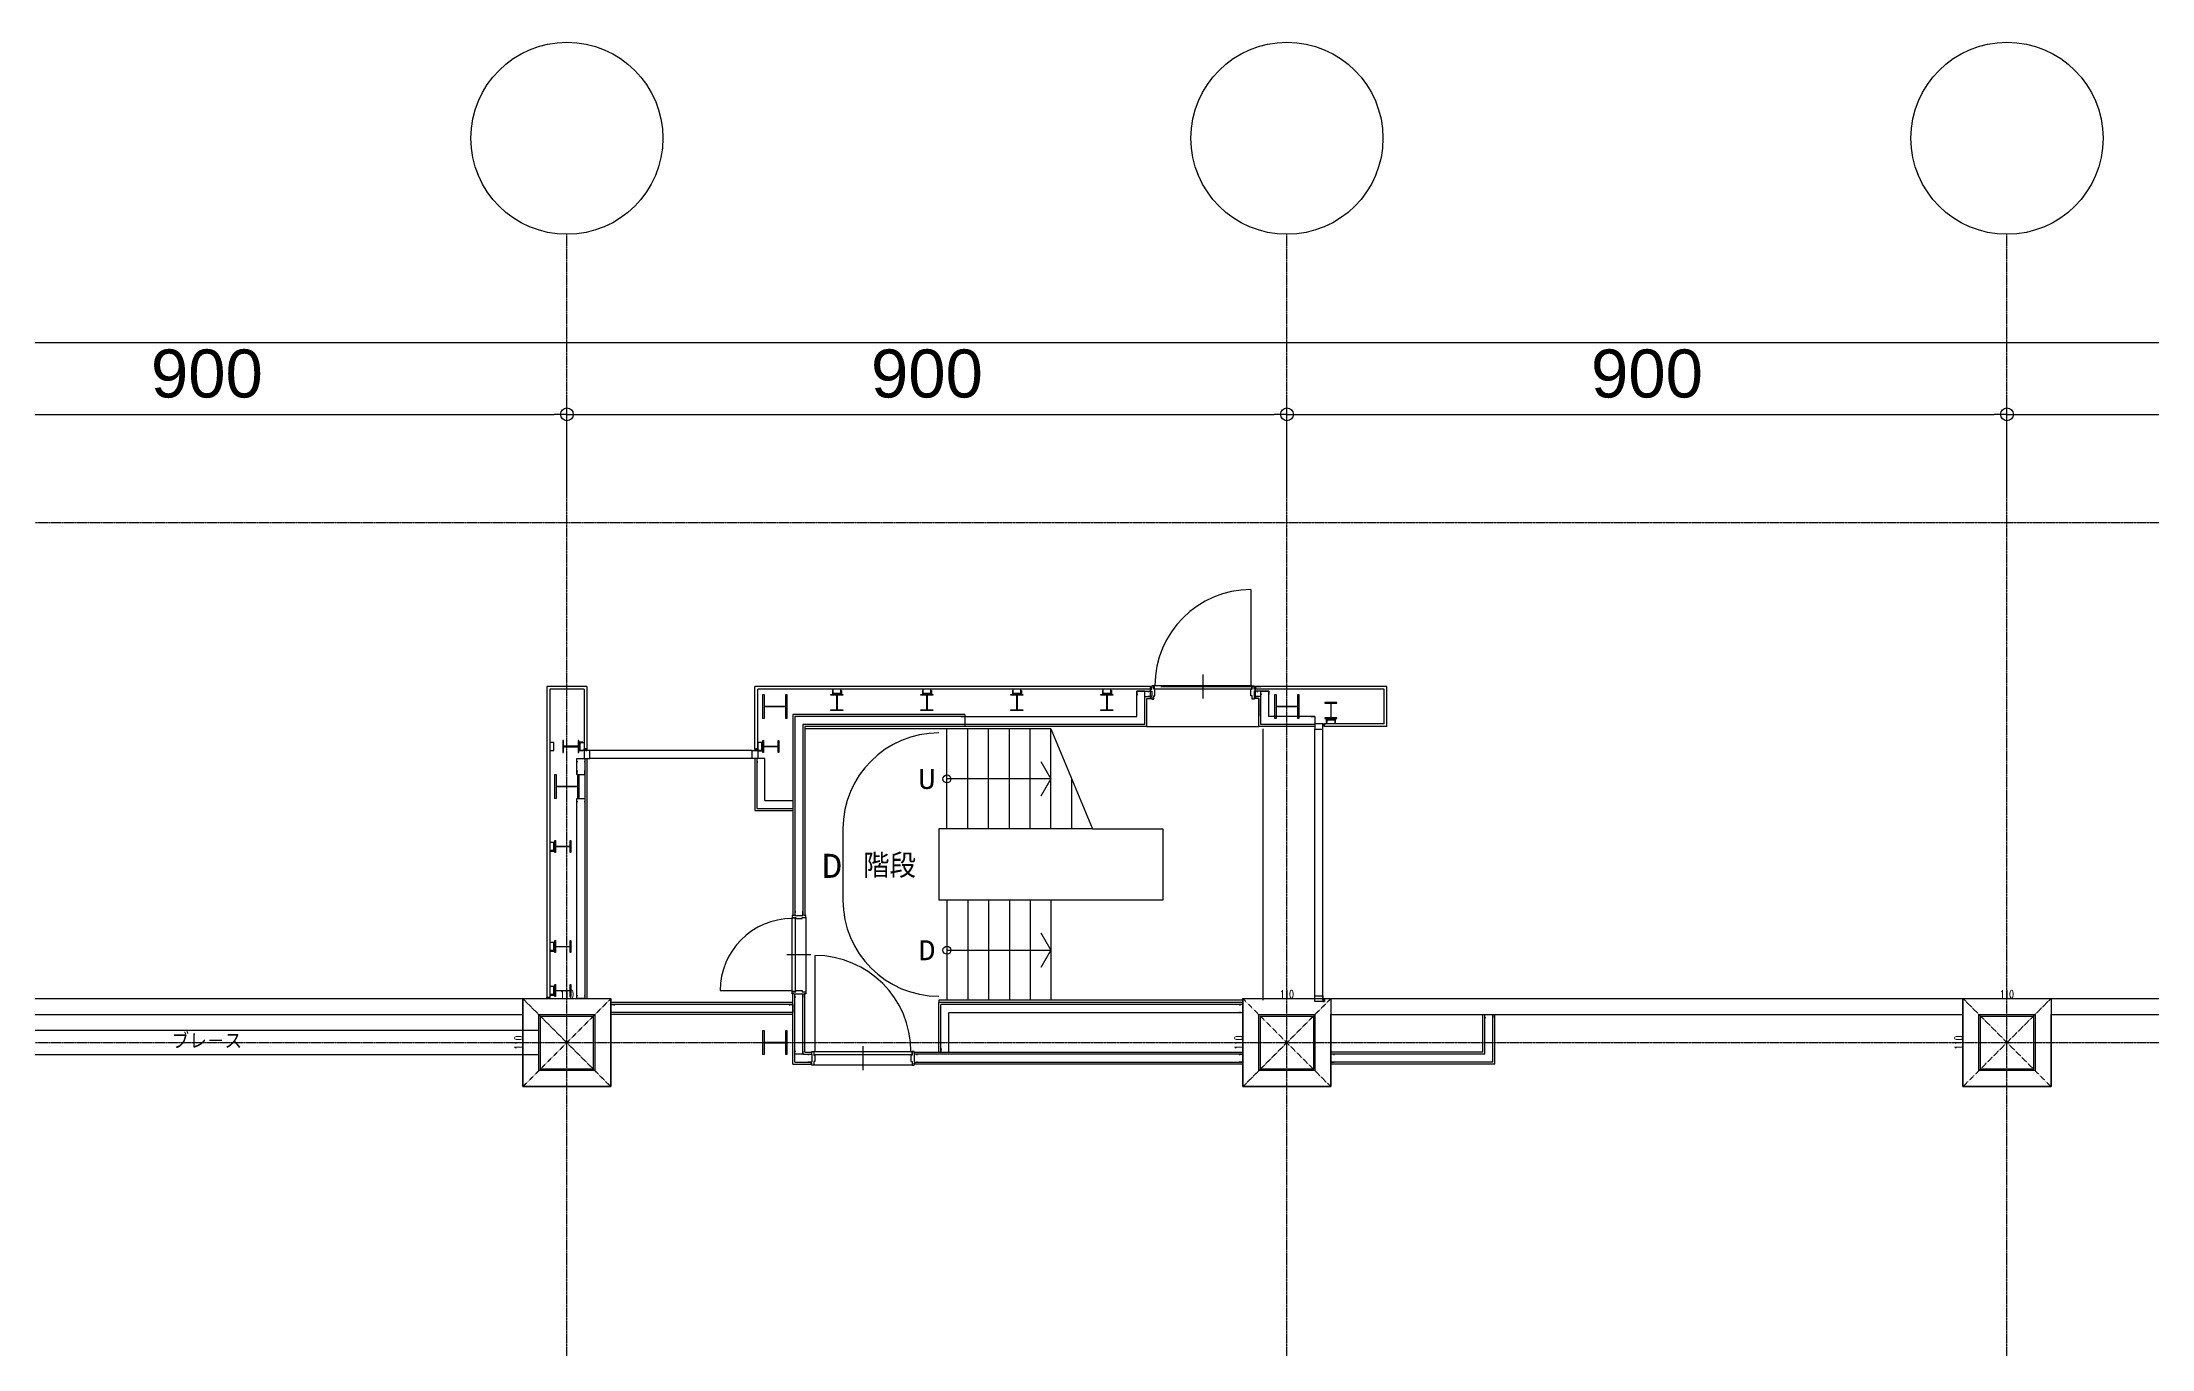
# Model space of a CAD drawing. Header units: millimetres. Extents: x -21841 to 195597, y -1659 to 112111.
# Drawn here: x 18304 to 20941, y 18367 to 20000 of the extents above; entities that cross this region are included whole.
import ezdxf
from ezdxf.enums import TextEntityAlignment as Align

# ---------------------------------------------------------------- set-up
doc = ezdxf.new("R2010")
doc.units = ezdxf.units.MM
doc.linetypes.add('X-N-FAB-L10$0$COL-CEN-LIN', pattern=[3.25, 2.5, -0.25, 0.25, -0.25])
doc.linetypes.add('X-N-FAB-L10$0$HIDDEN', pattern=[0.375, 0.25, -0.125])
for name, color, linetype in [('0-FMCS', 6, 'Continuous'), ('0-XREF', 7, 'Continuous'), ('X-N-FAB-L10$0$0-MC', 8, 'Continuous'), ('X-N-FAB-L10$0$0-NC', 8, 'Continuous'), ('X-N-FAB-L10$0$0-ND', 8, 'Continuous'), ('X-N-FAB-L10$0$08', 8, 'Continuous'), ('X-N-FAB-L10$0$CCL', 8, 'X-N-FAB-L10$0$COL-CEN-LIN'), ('X-N-FAB-L10$0$COL', 8, 'Continuous'), ('X-N-FAB-L10$0$COL-S', 8, 'Continuous'), ('X-N-FAB-L10$0$DIM', 8, 'Continuous')]:
    doc.layers.add(name, color=color, linetype=linetype)
doc.styles.add('X-N-FAB-L10$0$ATS', font='monotxt.shx', dxfattribs={"bigfont": 'BIGFONT.shx'})
doc.styles.add('X-N-FAB-L10$0$CHINA', font='simplex.shx', dxfattribs={"width": 0.75, "bigfont": 'chineset.shx'})
doc.styles.add('X-N-FAB-L10$0$COL-NUM', font='romanc')
doc.styles.add('X-N-FAB-L10$0$DIM', font='simplex.shx', dxfattribs={"width": 0.67, "bigfont": 'chineset.shx'})
doc.styles.add('X-N-FAB-L10$0$DimStyUse', font='romans.shx', dxfattribs={"width": 0.7})
doc.styles.add('X-N-FAB-L10$0$Gen-Text', font='arial.ttf', dxfattribs={"height": 2.5})
doc.dimstyles.new('X-N-FAB-L10$0$cirl', dxfattribs={"dimtxt": 200, "dimasz": 50, "dimexe": 50, "dimexo": 0, "dimgap": 20, "dimtad": 1, "dimdsep": 46, "dimtxsty": 'X-N-FAB-L10$0$DimStyUse', "dimblk": 'X-N-FAB-L10$0$_Origin', "dimcen": 10, "dimdle": 50, "dimclrt": 2, "dimazin": 0, "dimtfac": 1, "dimtix": 1, "dimtmove": 2, "dimatfit": 3, "dimfxl": 10, "dimtolj": 1, "dimarcsym": 0})
doc.dimstyles.new('X-N-FAB-L10$0$JJP_005_defpoint', dxfattribs={"dimtxt": 20, "dimasz": 0.5, "dimexe": 0.5, "dimexo": 0.5, "dimgap": 0.5, "dimtad": 1, "dimdsep": 46, "dimtxsty": 'X-N-FAB-L10$0$DIM', "dimblk": 'X-N-FAB-L10$0$_None', "dimcen": 10, "dimclrd": 256, "dimclre": 256, "dimclrt": 256, "dimadec": 0, "dimazin": 0, "dimtfac": 1, "dimtix": 1, "dimtmove": 2, "dimatfit": 3, "dimldrblk": 'X-N-FAB-L10$0$_None', "dimfxl": 0.5, "dimtolj": 1, "dimtzin": 0, "dimarcsym": 0})

# ---------------------------------------------------------------- blocks, each defined once
blk = doc.blocks.new('X-N-FAB-L10$0$_Origin')
at = {"color": 0, "linetype": 'ByBlock', "lineweight": -2}
blk.add_line((0, 0), (-1, 0), dxfattribs=at)
blk.add_circle((0, 0), 0.5, dxfattribs=at)
blk = doc.blocks.new('*D738')
at = {"layer": 'DEFPOINTS', "color": 0, "transparency": 16777216}
for p in [(27010, 19625), (60, 19535), (27010, 19535)]:
    blk.add_point(p, dxfattribs=at)
at = {"layer": 'X-N-FAB-L10$0$DIM', "color": 0, "lineweight": -2, "transparency": 16777216}
for p, q in [((60, 19535), (60, 19645)), ((27010, 19535), (27010, 19645)), ((76, 19625), (26994, 19625))]:
    blk.add_line(p, q, dxfattribs=at)
at = {"layer": 'X-N-FAB-L10$0$DIM', "color": 0, "lineweight": -2, "transparency": 16777216, "xscale": 16, "yscale": 16, "zscale": 16, "rotation": 180}
blk.add_blockref('X-N-FAB-L10$0$_Origin', (60, 19625), dxfattribs=at)
at = {"layer": 'X-N-FAB-L10$0$DIM', "color": 0, "lineweight": -2, "transparency": 16777216, "xscale": 16, "yscale": 16, "zscale": 16}
blk.add_blockref('X-N-FAB-L10$0$_Origin', (27010, 19625), dxfattribs=at)
at = {"layer": 'X-N-FAB-L10$0$DIM', "color": 2, "transparency": 16777216, "insert": (13535, 19675.6), "char_height": 2.5, "attachment_point": 5, "style": 'X-N-FAB-L10$0$Gen-Text'}
blk.add_mtext('\\A1;{\\H24x;26950}', dxfattribs=at)
blk = doc.blocks.new('*D1173')
at = {"layer": 'DEFPOINTS', "lineweight": -2, "transparency": 16777216}
blk.add_line((18905, 18805), (19015, 18805), dxfattribs=at)
at = {"layer": 'DEFPOINTS', "color": 0, "transparency": 16777216}
for p in [(18905, 18805), (19015, 18805), (19015, 18805)]:
    blk.add_point(p, dxfattribs=at)
at = {"layer": 'DEFPOINTS', "transparency": 16777216, "insert": (18960, 18810.5), "char_height": 10, "attachment_point": 5, "style": 'X-N-FAB-L10$0$DIM'}
blk.add_mtext('\\A1;110', dxfattribs=at)
blk = doc.blocks.new('X-N-FAB-L10$0$_None')
blk = doc.blocks.new('*D1174')
at = {"layer": 'DEFPOINTS', "lineweight": -2, "transparency": 16777216}
blk.add_line((18905, 18805), (18905, 18695), dxfattribs=at)
at = {"layer": 'DEFPOINTS', "color": 0, "transparency": 16777216}
for p in [(18905, 18805), (18905, 18695), (18905, 18695)]:
    blk.add_point(p, dxfattribs=at)
at = {"layer": 'DEFPOINTS', "transparency": 16777216, "insert": (18899.5, 18750), "char_height": 10, "attachment_point": 5, "rotation": 90, "style": 'X-N-FAB-L10$0$DIM'}
blk.add_mtext('\\A1;110', dxfattribs=at)
blk = doc.blocks.new('*D1175')
at = {"layer": 'DEFPOINTS', "lineweight": -2, "transparency": 16777216}
blk.add_line((19805, 18805), (19915, 18805), dxfattribs=at)
at = {"layer": 'DEFPOINTS', "color": 0, "transparency": 16777216}
for p in [(19805, 18805), (19915, 18805), (19915, 18805)]:
    blk.add_point(p, dxfattribs=at)
at = {"layer": 'DEFPOINTS', "transparency": 16777216, "insert": (19860, 18810.5), "char_height": 10, "attachment_point": 5, "style": 'X-N-FAB-L10$0$DIM'}
blk.add_mtext('\\A1;110', dxfattribs=at)
blk = doc.blocks.new('*D1176')
at = {"layer": 'DEFPOINTS', "lineweight": -2, "transparency": 16777216}
blk.add_line((19805, 18805), (19805, 18695), dxfattribs=at)
at = {"layer": 'DEFPOINTS', "color": 0, "transparency": 16777216}
for p in [(19805, 18805), (19805, 18695), (19805, 18695)]:
    blk.add_point(p, dxfattribs=at)
at = {"layer": 'DEFPOINTS', "transparency": 16777216, "insert": (19799.5, 18750), "char_height": 10, "attachment_point": 5, "rotation": 90, "style": 'X-N-FAB-L10$0$DIM'}
blk.add_mtext('\\A1;110', dxfattribs=at)
blk = doc.blocks.new('*D1177')
at = {"layer": 'DEFPOINTS', "lineweight": -2, "transparency": 16777216}
blk.add_line((20705, 18805), (20815, 18805), dxfattribs=at)
at = {"layer": 'DEFPOINTS', "color": 0, "transparency": 16777216}
for p in [(20705, 18805), (20815, 18805), (20815, 18805)]:
    blk.add_point(p, dxfattribs=at)
at = {"layer": 'DEFPOINTS', "transparency": 16777216, "insert": (20760, 18810.5), "char_height": 10, "attachment_point": 5, "style": 'X-N-FAB-L10$0$DIM'}
blk.add_mtext('\\A1;110', dxfattribs=at)
blk = doc.blocks.new('*D1178')
at = {"layer": 'DEFPOINTS', "lineweight": -2, "transparency": 16777216}
blk.add_line((20705, 18805), (20705, 18695), dxfattribs=at)
at = {"layer": 'DEFPOINTS', "color": 0, "transparency": 16777216}
for p in [(20705, 18805), (20705, 18695), (20705, 18695)]:
    blk.add_point(p, dxfattribs=at)
at = {"layer": 'DEFPOINTS', "transparency": 16777216, "insert": (20699.5, 18750), "char_height": 10, "attachment_point": 5, "rotation": 90, "style": 'X-N-FAB-L10$0$DIM'}
blk.add_mtext('\\A1;110', dxfattribs=at)
blk = doc.blocks.new('X-N-FAB-L10')
at = {"layer": 'DEFPOINTS', "color": 8, "linetype": 'X-N-FAB-L10$0$HIDDEN', "ltscale": 0.1}
for p, q in [((19015, 18805), (18905, 18695)), ((18905, 18805), (19015, 18695)), ((19015, 18805), (18905, 18695)), ((18905, 18805), (19015, 18695)), ((19915, 18805), (19805, 18695)), ((19805, 18805), (19915, 18695)), ((19915, 18805), (19805, 18695)), ((19805, 18805), (19915, 18695)), ((20815, 18805), (20705, 18695)), ((20705, 18805), (20815, 18695)), ((20815, 18805), (20705, 18695)), ((20705, 18805), (20815, 18695))]:
    blk.add_line(p, q, dxfattribs=at)
at = {"layer": 'DEFPOINTS', "color": 8}
for p, q in [((18905, 18805), (19015, 18805)), ((18905, 18805), (18905, 18695)), ((19805, 18805), (19915, 18805)), ((19805, 18805), (19805, 18695)), ((20705, 18805), (20815, 18805)), ((20705, 18805), (20705, 18695))]:
    blk.add_line(p, q, dxfattribs=at)
at = {"layer": 'X-N-FAB-L10$0$0-MC', "color": 8}
for centre in [(18960, 19880), (19860, 19880), (20760, 19880)]:
    blk.add_circle(centre, 120, dxfattribs=at)
at = {"layer": 'X-N-FAB-L10$0$08', "color": 8}
for p, q in [((19815, 19316), (19815, 19196)), ((19755, 19210), (19755, 19180)), ((18935, 19195), (18935, 18805)), ((18985, 19195), (18935, 19195)), ((18938.5, 19191.5), (18938.5, 18805)), ((18981.5, 19191.5), (18938.5, 19191.5)), ((18981.5, 19191.5), (18981.5, 19117)), ((18985, 19195), (18985, 19117)), ((19689.5, 19195), (19195, 19195)), ((19195, 19117), (19195, 19195)), ((19689.5, 19191.5), (19198.5, 19191.5)), ((19198.5, 19117), (19198.5, 19191.5)), ((19205, 19155), (19205, 19185)), ((19205, 19185), (19206.5, 19185)), ((19206.5, 19185), (19206.5, 19170.5)), ((19206.5, 19170.5), (19233.5, 19170.5)), ((19233.5, 19170.5), (19233.5, 19185)), ((19233.5, 19185), (19235, 19185)), ((19235, 19185), (19235, 19155)), ((19290, 19185), (19305, 19185)), ((19290, 19184.1), (19290, 19185)), ((19297.2, 19184.1), (19290, 19184.1)), ((19291.9, 19190), (19291.9, 19185)), ((19292.5, 19190), (19291.9, 19190)), ((19291.9, 19185), (19296.9, 19185)), ((19302.5, 19191.5), (19292.5, 19191.5)), ((19292.5, 19191.5), (19292.5, 19186.5)), ((19292.5, 19185.6), (19292.5, 19190)), ((19292.5, 19186.5), (19302.5, 19186.5)), ((19296.9, 19185.6), (19292.5, 19185.6)), ((19296.9, 19185), (19296.9, 19185.6)), ((19297.2, 19165.9), (19297.2, 19184.1)), ((19305, 19184.1), (19297.8, 19184.1)), ((19297.8, 19184.1), (19297.8, 19165.9)), ((19298.1, 19185), (19298.1, 19185.6)), ((19298.1, 19185.6), (19302.5, 19185.6)), ((19303.1, 19185), (19298.1, 19185)), ((19302.5, 19186.5), (19302.5, 19191.5)), ((19302.5, 19185.6), (19302.5, 19190)), ((19302.5, 19190), (19303.1, 19190)), ((19303.1, 19190), (19303.1, 19185)), ((19305, 19185), (19305, 19184.1)), ((19402.5, 19185), (19417.5, 19185)), ((19402.5, 19184.1), (19402.5, 19185)), ((19409.7, 19184.1), (19402.5, 19184.1)), ((19404.4, 19190), (19404.4, 19185)), ((19405, 19190), (19404.4, 19190)), ((19404.4, 19185), (19409.4, 19185)), ((19415, 19191.5), (19405, 19191.5)), ((19405, 19191.5), (19405, 19186.5)), ((19405, 19185.6), (19405, 19190)), ((19405, 19186.5), (19415, 19186.5)), ((19409.4, 19185.6), (19405, 19185.6)), ((19409.4, 19185), (19409.4, 19185.6)), ((19409.7, 19165.9), (19409.7, 19184.1)), ((19417.5, 19184.1), (19410.3, 19184.1)), ((19410.3, 19184.1), (19410.3, 19165.9)), ((19410.6, 19185), (19410.6, 19185.6)), ((19410.6, 19185.6), (19415, 19185.6)), ((19415.6, 19185), (19410.6, 19185)), ((19415, 19186.5), (19415, 19191.5)), ((19415, 19185.6), (19415, 19190)), ((19415, 19190), (19415.6, 19190)), ((19415.6, 19190), (19415.6, 19185)), ((19417.5, 19185), (19417.5, 19184.1)), ((19515, 19185), (19530, 19185)), ((19515, 19184.1), (19515, 19185)), ((19522.2, 19184.1), (19515, 19184.1)), ((19516.9, 19190), (19516.9, 19185)), ((19517.5, 19190), (19516.9, 19190)), ((19516.9, 19185), (19521.9, 19185)), ((19527.5, 19191.5), (19517.5, 19191.5)), ((19517.5, 19191.5), (19517.5, 19186.5)), ((19517.5, 19185.6), (19517.5, 19190)), ((19517.5, 19186.5), (19527.5, 19186.5)), ((19521.9, 19185.6), (19517.5, 19185.6)), ((19521.9, 19185), (19521.9, 19185.6)), ((19522.2, 19165.9), (19522.2, 19184.1)), ((19530, 19184.1), (19522.8, 19184.1)), ((19522.8, 19184.1), (19522.8, 19165.9)), ((19523.1, 19185), (19523.1, 19185.6)), ((19523.1, 19185.6), (19527.5, 19185.6)), ((19528.1, 19185), (19523.1, 19185)), ((19527.5, 19186.5), (19527.5, 19191.5)), ((19527.5, 19185.6), (19527.5, 19190)), ((19527.5, 19190), (19528.1, 19190)), ((19528.1, 19190), (19528.1, 19185)), ((19530, 19185), (19530, 19184.1)), ((19627.5, 19185), (19642.5, 19185)), ((19627.5, 19184.1), (19627.5, 19185)), ((19634.7, 19184.1), (19627.5, 19184.1)), ((19629.4, 19190), (19629.4, 19185)), ((19630, 19190), (19629.4, 19190)), ((19629.4, 19185), (19634.4, 19185)), ((19640, 19191.5), (19630, 19191.5)), ((19630, 19191.5), (19630, 19186.5)), ((19630, 19185.6), (19630, 19190)), ((19630, 19186.5), (19640, 19186.5)), ((19634.4, 19185.6), (19630, 19185.6)), ((19634.4, 19185), (19634.4, 19185.6)), ((19634.7, 19165.9), (19634.7, 19184.1)), ((19642.5, 19184.1), (19635.3, 19184.1)), ((19635.3, 19184.1), (19635.3, 19165.9)), ((19635.6, 19185), (19635.6, 19185.6)), ((19635.6, 19185.6), (19640, 19185.6)), ((19640.6, 19185), (19635.6, 19185)), ((19640, 19186.5), (19640, 19191.5)), ((19640, 19185.6), (19640, 19190)), ((19640, 19190), (19640.6, 19190)), ((19640.6, 19190), (19640.6, 19185)), ((19642.5, 19185), (19642.5, 19184.1)), ((19672.5, 19189), (19691, 19189)), ((19672.5, 19157.5), (19672.5, 19189)), ((19682.5, 19189), (19672.5, 19189)), ((19672.5, 19189), (19672.5, 19185)), ((19672.5, 19185), (19673.5, 19185)), ((19681.5, 19185), (19682.5, 19185)), ((19682.5, 19147.5), (19682.5, 19189)), ((19682.5, 19185), (19682.5, 19189)), ((19682.5, 19182.5), (19691, 19182.5)), ((19685, 19180), (19691, 19180)), ((19685, 19180), (19689.5, 19180)), ((19685, 19145), (19685, 19180)), ((19687, 19188), (19687, 19189)), ((19687, 19189), (19691, 19189)), ((19687, 19182.5), (19687, 19183.5)), ((19691, 19182.5), (19687, 19182.5)), ((19689.5, 19195), (19689.5, 19191.5)), ((19689.5, 19180), (19689.5, 19195)), ((19689.5, 19193.5), (19689.5, 19195)), ((19691, 19193.5), (19689.5, 19193.5)), ((19691, 19193.5), (19689.5, 19191.5)), ((19691, 19193.5), (19689.5, 19193.5)), ((19689.5, 19193.5), (19689.5, 19191.5)), ((19689.5, 19191.5), (19691, 19191.5)), ((19693.5, 19196), (19691, 19196)), ((19691, 19196), (19691, 19193.5)), ((19691, 19195), (19691, 19193.5)), ((19691, 19191.5), (19691, 19193.5)), ((19691, 19189), (19691, 19182.5)), ((19691, 19181.5), (19691, 19179)), ((19691, 19179), (19693.5, 19179)), ((19693.5, 19191.5), (19693.5, 19196)), ((19695, 19191.5), (19693.5, 19191.5)), ((19693.5, 19179), (19693.5, 19183.5)), ((19693.5, 19183.5), (19695, 19183.5)), ((19816, 19196), (19694, 19196)), ((19694, 19196), (19694, 19192)), ((19694, 19192), (19816, 19192)), ((19695, 19183.5), (19695, 19191.5)), ((19702.5, 19195), (19827.5, 19195)), ((19815, 19183.5), (19815, 19191.5)), ((19815, 19191.5), (19816.5, 19191.5)), ((19816.5, 19183.5), (19815, 19183.5)), ((19816, 19192), (19816, 19196)), ((19816.5, 19191.5), (19816.5, 19196)), ((19816.5, 19196), (19819, 19196)), ((19816.5, 19179), (19816.5, 19183.5)), ((19819, 19179), (19816.5, 19179)), ((19819, 19196), (19819, 19193.5)), ((19819, 19195), (19819, 19193.5)), ((19819, 19193.5), (19820.5, 19191.5)), ((19819, 19191.5), (19819, 19193.5)), ((19819, 19193.5), (19820.5, 19193.5)), ((19819, 19193.5), (19820.5, 19193.5)), ((19820.5, 19191.5), (19819, 19191.5)), ((19837.5, 19189), (19819, 19189)), ((19823, 19189), (19819, 19189)), ((19819, 19189), (19819, 19182.5)), ((19827.5, 19182.5), (19819, 19182.5)), ((19819, 19182.5), (19823, 19182.5)), ((19819, 19181.5), (19819, 19179)), ((19825, 19180), (19819, 19180)), ((19985, 19195), (19820.5, 19195)), ((19820.5, 19195), (19820.5, 19191.5)), ((19820.5, 19180), (19820.5, 19195)), ((19820.5, 19193.5), (19820.5, 19195)), ((19820.5, 19193.5), (19820.5, 19191.5)), ((19981.5, 19191.5), (19820.5, 19191.5)), ((19825, 19180), (19820.5, 19180)), ((19823, 19188), (19823, 19189)), ((19823, 19182.5), (19823, 19183.5)), ((19825, 19145), (19825, 19180)), ((19825, 19180), (19825, 19158)), ((19827.5, 19147.5), (19827.5, 19189)), ((19827.5, 19185), (19827.5, 19189)), ((19827.5, 19189), (19837.5, 19189)), ((19828.5, 19185), (19827.5, 19185)), ((19837.5, 19185), (19836.5, 19185)), ((19837.5, 19157.5), (19837.5, 19189)), ((19837.5, 19189), (19837.5, 19185)), ((19845, 19155), (19845, 19185)), ((19845, 19185), (19846.5, 19185)), ((19846.5, 19185), (19846.5, 19170.5)), ((19846.5, 19170.5), (19873.5, 19170.5)), ((19873.5, 19170.5), (19873.5, 19185)), ((19873.5, 19185), (19875, 19185)), ((19875, 19185), (19875, 19155)), ((19922.5, 19175), (19907.5, 19175)), ((19907.5, 19175), (19907.5, 19174.1)), ((19907.5, 19174.1), (19914.7, 19174.1)), ((19914.7, 19174.1), (19914.7, 19155.9)), ((19915.3, 19155.9), (19915.3, 19174.1)), ((19915.3, 19174.1), (19922.5, 19174.1)), ((19922.5, 19174.1), (19922.5, 19175)), ((19981.5, 19148.5), (19981.5, 19191.5)), ((19985, 19145), (19985, 19195)), ((19206.5, 19155), (19205, 19155)), ((19233.5, 19169.5), (19206.5, 19169.5)), ((19206.5, 19169.5), (19206.5, 19155)), ((19233.5, 19155), (19233.5, 19169.5)), ((19235, 19155), (19233.5, 19155)), ((19242.5, 19160), (19242.5, 18909)), ((19457.5, 19160), (19242.5, 19160)), ((19245, 19157.5), (19245, 18909)), ((19457.5, 19157.5), (19245, 19157.5)), ((19255, 19147.5), (19255, 18909)), ((19682.5, 19147.5), (19255, 19147.5)), ((19257.5, 19145), (19257.5, 18909)), ((19685, 19145), (19257.5, 19145)), ((19290, 19165), (19290, 19165.9)), ((19290, 19165.9), (19297.2, 19165.9)), ((19305, 19165), (19290, 19165)), ((19297.8, 19165.9), (19305, 19165.9)), ((19305, 19165.9), (19305, 19165)), ((19402.5, 19165), (19402.5, 19165.9)), ((19402.5, 19165.9), (19409.7, 19165.9)), ((19417.5, 19165), (19402.5, 19165)), ((19410.3, 19165.9), (19417.5, 19165.9)), ((19417.5, 19165.9), (19417.5, 19165)), ((19453.5, 19156.5), (19453.5, 19157.5)), ((19453.5, 19157.5), (19457.5, 19157.5)), ((19453.5, 19147.5), (19453.5, 19148.5)), ((19457.5, 19147.5), (19453.5, 19147.5)), ((19457.5, 19160), (19457.5, 19145)), ((19457.5, 19157.5), (19672.5, 19157.5)), ((19457.5, 19157.5), (19457.5, 19147.5)), ((19515, 19165), (19515, 19165.9)), ((19515, 19165.9), (19522.2, 19165.9)), ((19530, 19165), (19515, 19165)), ((19522.8, 19165.9), (19530, 19165.9)), ((19530, 19165.9), (19530, 19165)), ((19627.5, 19165), (19627.5, 19165.9)), ((19627.5, 19165.9), (19634.7, 19165.9)), ((19642.5, 19165), (19627.5, 19165)), ((19635.3, 19165.9), (19642.5, 19165.9)), ((19642.5, 19165.9), (19642.5, 19165)), ((19685, 19145), (19825, 19145)), ((19895, 19145), (19825, 19145)), ((19895, 19147.5), (19827.5, 19147.5)), ((19895, 19157.5), (19837.5, 19157.5)), ((19846.5, 19155), (19845, 19155)), ((19873.5, 19169.5), (19846.5, 19169.5)), ((19846.5, 19169.5), (19846.5, 19155)), ((19873.5, 19155), (19873.5, 19169.5)), ((19875, 19155), (19873.5, 19155)), ((19891, 19156.5), (19891, 19157.5)), ((19891, 19157.5), (19895, 19157.5)), ((19891, 19147.5), (19891, 19148.5)), ((19895, 19147.5), (19891, 19147.5)), ((19895, 19157.5), (19895, 19147.5)), ((19905, 19148.5), (19895, 19148.5)), ((19895, 19148.5), (19895, 19141.5)), ((19905, 19145), (19905, 19148.5)), ((19905, 19141.5), (19905, 19148.5)), ((19907, 19146.5), (19905, 19148.5)), ((19905, 19148.5), (19907, 19148.5)), ((19905, 19146.5), (19905, 19148.5)), ((19907, 19146.5), (19905, 19146.5)), ((19905, 19146.5), (19905, 19145)), ((19907, 19146.5), (19905, 19146.5)), ((19981.5, 19148.5), (19907, 19148.5)), ((19907, 19145), (19907, 19148.5)), ((19907, 19148.5), (19907, 19146.5)), ((19907, 19145), (19907, 19146.5)), ((19985, 19145), (19907, 19145)), ((19914.7, 19155.9), (19907.5, 19155.9)), ((19907.5, 19155.9), (19907.5, 19155)), ((19907.5, 19155), (19922.5, 19155)), ((19909.4, 19150), (19909.4, 19155)), ((19909.4, 19155), (19914.4, 19155)), ((19910, 19150), (19909.4, 19150)), ((19914.4, 19154.4), (19910, 19154.4)), ((19910, 19154.4), (19910, 19150)), ((19910, 19153.5), (19920, 19153.5)), ((19910, 19148.5), (19910, 19153.5)), ((19920, 19148.5), (19910, 19148.5)), ((19914.4, 19155), (19914.4, 19154.4)), ((19922.5, 19155.9), (19915.3, 19155.9)), ((19920.6, 19155), (19915.6, 19155)), ((19915.6, 19155), (19915.6, 19154.4)), ((19915.6, 19154.4), (19920, 19154.4)), ((19920, 19154.4), (19920, 19150)), ((19920, 19153.5), (19920, 19148.5)), ((19920, 19150), (19920.6, 19150)), ((19920.6, 19150), (19920.6, 19155)), ((19922.5, 19155), (19922.5, 19155.9)), ((18943.5, 19125), (18938.5, 19125)), ((18938.5, 19125), (18938.5, 19115)), ((18943.5, 19115), (18943.5, 19125)), ((18955.9, 19127.5), (18955, 19127.5)), ((18955, 19127.5), (18955, 19112.5)), ((18955.9, 19120.3), (18955.9, 19127.5)), ((18974.1, 19120.3), (18955.9, 19120.3)), ((18955.9, 19112.5), (18955.9, 19119.7)), ((18955.9, 19119.7), (18974.1, 19119.7)), ((18975, 19127.5), (18974.1, 19127.5)), ((18974.1, 19127.5), (18974.1, 19120.3)), ((18974.1, 19119.7), (18974.1, 19112.5)), ((18975, 19112.5), (18975, 19127.5)), ((18980, 19125.6), (18975, 19125.6)), ((18975, 19125.6), (18975, 19120.6)), ((18975, 19120.6), (18975.6, 19120.6)), ((18975, 19114.4), (18975, 19119.4)), ((18975, 19119.4), (18975.6, 19119.4)), ((18975.6, 19120.6), (18975.6, 19125)), ((18975.6, 19125), (18980, 19125)), ((18975.6, 19119.4), (18975.6, 19115)), ((18976.5, 19115), (18976.5, 19125)), ((18976.5, 19125), (18981.5, 19125)), ((18980, 19125), (18980, 19125.6)), ((18981.5, 19125), (18981.5, 19115)), ((19203.5, 19125), (19198.5, 19125)), ((19198.5, 19125), (19198.5, 19115)), ((19200, 19125.6), (19205, 19125.6)), ((19200, 19125), (19200, 19125.6)), ((19204.4, 19125), (19200, 19125)), ((19203.5, 19115), (19203.5, 19125)), ((19204.4, 19120.6), (19204.4, 19125)), ((19205, 19120.6), (19204.4, 19120.6)), ((19205, 19119.4), (19204.4, 19119.4)), ((19204.4, 19119.4), (19204.4, 19115)), ((19205, 19112.5), (19205, 19127.5)), ((19205, 19127.5), (19205.9, 19127.5)), ((19205, 19125.6), (19205, 19120.6)), ((19205, 19114.4), (19205, 19119.4)), ((19205.9, 19127.5), (19205.9, 19120.3)), ((19205.9, 19120.3), (19224.1, 19120.3)), ((19224.1, 19119.7), (19205.9, 19119.7)), ((19205.9, 19119.7), (19205.9, 19112.5)), ((19224.1, 19120.3), (19224.1, 19127.5)), ((19224.1, 19127.5), (19225, 19127.5)), ((19224.1, 19112.5), (19224.1, 19119.7)), ((19225, 19127.5), (19225, 19112.5)), ((19565, 19142), (19257.5, 19142)), ((19435, 19017), (19435, 19142)), ((19461, 19017), (19461, 19142)), ((19487, 19017), (19487, 19142)), ((19513, 19017), (19513, 19142)), ((19539, 19017), (19539, 19142)), ((19565, 19017), (19565, 19142)), ((19565, 19142), (19617, 19017)), ((19830, 19142), (19830, 18803)), ((19895, 18803.5), (19895, 19141.5)), ((19895, 19141.5), (19905, 19141.5)), ((19905, 18803.5), (19905, 19141.5)), ((18938.5, 19115), (18943.5, 19115)), ((18955, 19112.5), (18955.9, 19112.5)), ((18972.5, 19085), (18972.5, 19105)), ((18972.5, 19101), (18972.5, 19105)), ((18972.5, 19105), (18982.5, 19105)), ((18973.5, 19101), (18972.5, 19101)), ((18974.1, 19112.5), (18975, 19112.5)), ((18980, 19114.4), (18975, 19114.4)), ((18975.6, 19115), (18980, 19115)), ((18981.5, 19115), (18976.5, 19115)), ((18980, 19115), (18980, 19114.4)), ((18985, 19117), (18981.5, 19117)), ((18983.5, 19117), (18981.5, 19115)), ((18981.5, 19115), (18981.5, 19117)), ((18981.5, 19117), (18983.5, 19117)), ((18985, 19115), (18981.5, 19115)), ((18983.5, 19115), (18981.5, 19115)), ((18988.5, 19115), (18981.5, 19115)), ((18981.5, 19115), (18981.5, 19105)), ((18981.5, 19105), (18988.5, 19105)), ((18982.5, 19101), (18981.5, 19101)), ((18982.5, 19105), (18982.5, 18805)), ((18982.5, 19105), (18982.5, 19101)), ((18983.5, 19117), (18983.5, 19115)), ((18985, 19117), (18983.5, 19117)), ((18983.5, 19117), (18983.5, 19115)), ((18983.5, 19115), (18985, 19115)), ((18985, 19105), (18985, 18805)), ((19191.5, 19115), (18988.5, 19115)), ((18988.5, 19105), (18988.5, 19115)), ((19191.5, 19105), (18988.5, 19105)), ((19191.5, 19105), (19191.5, 19115)), ((19191.5, 19115), (19198.5, 19115)), ((19198.5, 19105), (19191.5, 19105)), ((19195, 19117), (19198.5, 19117)), ((19195, 19117), (19196.5, 19117)), ((19195, 19115), (19198.5, 19115)), ((19196.5, 19115), (19195, 19115)), ((19195, 19105), (19195, 19040)), ((19196.5, 19117), (19196.5, 19115)), ((19196.5, 19117), (19198.5, 19115)), ((19198.5, 19117), (19196.5, 19117)), ((19196.5, 19117), (19196.5, 19115)), ((19196.5, 19115), (19198.5, 19115)), ((19197.5, 19105), (19197.5, 19042.5)), ((19207.5, 19105), (19197.5, 19105)), ((19197.5, 19105), (19197.5, 19101)), ((19197.5, 19101), (19198.5, 19101)), ((19198.5, 19115), (19198.5, 19117)), ((19198.5, 19115), (19203.5, 19115)), ((19198.5, 19115), (19198.5, 19105)), ((19204.4, 19115), (19200, 19115)), ((19200, 19115), (19200, 19114.4)), ((19200, 19114.4), (19205, 19114.4)), ((19205.9, 19112.5), (19205, 19112.5)), ((19206.5, 19101), (19207.5, 19101)), ((19207.5, 19052.5), (19207.5, 19105)), ((19207.5, 19101), (19207.5, 19105)), ((19225, 19112.5), (19224.1, 19112.5)), ((19552.5, 19101.151), (19565, 19079.5)), ((18945, 19055), (18945, 19085)), ((18945, 19085), (18946.5, 19085)), ((18946.5, 19085), (18946.5, 19070.5)), ((18946.5, 19070.5), (18973.5, 19070.5)), ((18973.5, 19069.5), (18946.5, 19069.5)), ((18946.5, 19069.5), (18946.5, 19055)), ((18973.5, 19089), (18972.5, 19089)), ((18972.5, 19089), (18972.5, 19085)), ((18972.5, 19085), (18982.5, 19085)), ((18973.5, 19070.5), (18973.5, 19085)), ((18973.5, 19085), (18975, 19085)), ((18973.5, 19055), (18973.5, 19069.5)), ((18975, 19085), (18975, 19055)), ((18982.5, 19089), (18981.5, 19089)), ((18982.5, 19085), (18982.5, 19089)), ((19565, 19079.5), (19435, 19079.5)), ((19565, 19079.5), (19552.5, 19057.849)), ((19591, 19017), (19591, 19079.5)), ((18946.5, 19055), (18945, 19055)), ((18972.5, 18805), (18972.5, 19055)), ((18972.5, 19051), (18972.5, 19055)), ((18972.5, 19055), (18982.5, 19055)), ((18973.5, 19051), (18972.5, 19051)), ((18975, 19055), (18973.5, 19055)), ((18982.5, 19051), (18981.5, 19051)), ((18982.5, 19055), (18982.5, 19051)), ((19195, 19040), (19242.5, 19040)), ((19197.5, 19042.5), (19242.5, 19042.5)), ((19207.5, 19052.5), (19242.5, 19052.5)), ((19305, 19017), (19305, 18928)), ((19425, 19017), (19425, 18928)), ((19617, 19017), (19425, 19017)), ((19617, 19017), (19705, 19017)), ((19705, 19017), (19705, 18928)), ((18943.5, 19000), (18938.5, 19000)), ((18938.5, 19000), (18938.5, 18990)), ((18938.5, 18990), (18943.5, 18990)), ((18940, 19000.6), (18945, 19000.6)), ((18940, 19000), (18940, 19000.6)), ((18944.4, 19000), (18940, 19000)), ((18944.4, 18990), (18940, 18990)), ((18940, 18990), (18940, 18989.4)), ((18940, 18989.4), (18945, 18989.4)), ((18943.5, 18990), (18943.5, 19000)), ((18944.4, 18995.6), (18944.4, 19000)), ((18945, 18995.6), (18944.4, 18995.6)), ((18945, 18994.4), (18944.4, 18994.4)), ((18944.4, 18994.4), (18944.4, 18990)), ((18945, 18987.5), (18945, 19002.5)), ((18945, 19002.5), (18945.9, 19002.5)), ((18945, 19000.6), (18945, 18995.6)), ((18945, 18989.4), (18945, 18994.4)), ((18945.9, 18987.5), (18945, 18987.5)), ((18945.9, 19002.5), (18945.9, 18995.3)), ((18945.9, 18995.3), (18964.1, 18995.3)), ((18964.1, 18994.7), (18945.9, 18994.7)), ((18945.9, 18994.7), (18945.9, 18987.5)), ((18964.1, 18995.3), (18964.1, 19002.5)), ((18964.1, 19002.5), (18965, 19002.5)), ((18964.1, 18987.5), (18964.1, 18994.7)), ((18965, 18987.5), (18964.1, 18987.5)), ((18965, 19002.5), (18965, 18987.5)), ((19244, 18909), (19241.5, 18909)), ((19241.5, 18909), (19241.5, 18906.5)), ((19241.5, 18906.5), (19246, 18906.5)), ((19246, 18913), (19245, 18913)), ((19245, 18913), (19245, 18909)), ((19245, 18909), (19255, 18909)), ((19246, 18906.5), (19246, 18905)), ((19255, 18913), (19254, 18913)), ((19254, 18905), (19254, 18906.5)), ((19254, 18906.5), (19258.5, 18906.5)), ((19255, 18909), (19255, 18913)), ((19258.5, 18909), (19256, 18909)), ((19258.5, 18906.5), (19258.5, 18909)), ((19258.5, 18906.5), (19258.5, 18813.5)), ((19575, 18928), (19425, 18928)), ((19435, 18928), (19435, 18803)), ((19461, 18928), (19461, 18803)), ((19487, 18928), (19487, 18803)), ((19513, 18928), (19513, 18803)), ((19539, 18928), (19539, 18803)), ((19565, 18928), (19565, 18803)), ((19705, 18928), (19575, 18928)), ((19241.5, 18814), (19241.5, 18906)), ((19241.5, 18906), (19245.5, 18906)), ((19245.5, 18906), (19245.5, 18814)), ((19246, 18905), (19254, 18905)), ((19552.5, 18887.151), (19565, 18865.5)), ((18943.5, 18875), (18938.5, 18875)), ((18938.5, 18875), (18938.5, 18865)), ((18938.5, 18865), (18943.5, 18865)), ((18940, 18875.6), (18945, 18875.6)), ((18940, 18875), (18940, 18875.6)), ((18944.4, 18875), (18940, 18875)), ((18944.4, 18865), (18940, 18865)), ((18940, 18865), (18940, 18864.4)), ((18940, 18864.4), (18945, 18864.4)), ((18943.5, 18865), (18943.5, 18875)), ((18944.4, 18870.6), (18944.4, 18875)), ((18945, 18870.6), (18944.4, 18870.6)), ((18945, 18869.4), (18944.4, 18869.4)), ((18944.4, 18869.4), (18944.4, 18865)), ((18945, 18862.5), (18945, 18877.5)), ((18945, 18877.5), (18945.9, 18877.5)), ((18945, 18875.6), (18945, 18870.6)), ((18945, 18864.4), (18945, 18869.4)), ((18945.9, 18862.5), (18945, 18862.5)), ((18945.9, 18877.5), (18945.9, 18870.3)), ((18945.9, 18870.3), (18964.1, 18870.3)), ((18964.1, 18869.7), (18945.9, 18869.7)), ((18945.9, 18869.7), (18945.9, 18862.5)), ((18964.1, 18870.3), (18964.1, 18877.5)), ((18964.1, 18877.5), (18965, 18877.5)), ((18964.1, 18862.5), (18964.1, 18869.7)), ((18965, 18862.5), (18964.1, 18862.5)), ((18965, 18877.5), (18965, 18862.5)), ((19235, 18860), (19265, 18860)), ((19270, 18858.9), (19270, 18738.9)), ((19435, 18865.5), (19565, 18865.5)), ((19565, 18865.5), (19552.5, 18843.849)), ((16840, 18805), (19015, 18805)), ((18935, 18805), (18935, 18807)), ((18935, 18807), (18938.5, 18807)), ((18938.5, 18805), (18935, 18805)), ((18943.5, 18820), (18938.5, 18820)), ((18938.5, 18820), (18938.5, 18810)), ((18938.5, 18810), (18943.5, 18810)), ((18938.5, 18807), (18938.5, 18805)), ((18940, 18820.6), (18945, 18820.6)), ((18940, 18820), (18940, 18820.6)), ((18944.4, 18820), (18940, 18820)), ((18944.4, 18810), (18940, 18810)), ((18940, 18810), (18940, 18809.4)), ((18940, 18809.4), (18945, 18809.4)), ((18943.5, 18810), (18943.5, 18820)), ((18944.4, 18815.6), (18944.4, 18820)), ((18945, 18815.6), (18944.4, 18815.6)), ((18945, 18814.4), (18944.4, 18814.4)), ((18944.4, 18814.4), (18944.4, 18810)), ((18945, 18807.5), (18945, 18822.5)), ((18945, 18822.5), (18945.9, 18822.5)), ((18945, 18820.6), (18945, 18815.6)), ((18945, 18809.4), (18945, 18814.4)), ((18945.9, 18807.5), (18945, 18807.5)), ((18945.9, 18822.5), (18945.9, 18815.3)), ((18945.9, 18815.3), (18964.1, 18815.3)), ((18964.1, 18814.7), (18945.9, 18814.7)), ((18945.9, 18814.7), (18945.9, 18807.5)), ((18964.1, 18815.3), (18964.1, 18822.5)), ((18964.1, 18822.5), (18965, 18822.5)), ((18964.1, 18807.5), (18964.1, 18814.7)), ((18965, 18807.5), (18964.1, 18807.5)), ((18965, 18822.5), (18965, 18807.5)), ((18972.5, 18805), (18972.5, 18809)), ((18972.5, 18809), (18973.5, 18809)), ((18982.5, 18805), (18972.5, 18805)), ((18981.5, 18809), (18982.5, 18809)), ((18982.5, 18809), (18982.5, 18805)), ((19015, 18695), (19015, 18805)), ((19151.5, 18815), (19241.5, 18815)), ((19245.5, 18814), (19241.5, 18814)), ((19241.5, 18811), (19241.5, 18813.5)), ((19241.5, 18813.5), (19246, 18813.5)), ((19244, 18811), (19241.5, 18811)), ((19242.5, 18722.9), (19242.5, 18811)), ((19245, 18725.4), (19245, 18811)), ((19245, 18807), (19245, 18811)), ((19245, 18811), (19255, 18811)), ((19246, 18807), (19245, 18807)), ((19246, 18813.5), (19246, 18815)), ((19246, 18815), (19254, 18815)), ((19254, 18815), (19254, 18813.5)), ((19254, 18813.5), (19258.5, 18813.5)), ((19255, 18807), (19254, 18807)), ((19255, 18735.4), (19255, 18811)), ((19255, 18811), (19255, 18807)), ((19258.5, 18811), (19256, 18811)), ((19257.5, 18737.9), (19257.5, 18811)), ((19258.5, 18813.5), (19258.5, 18811)), ((19805, 18803), (19425, 18803)), ((19425, 18803), (19425, 18800)), ((19805, 18805), (22505, 18805)), ((19805, 18805), (19805, 18695)), ((19895, 18808.5), (19905, 18808.5)), ((19895, 18801.5), (19895, 18808.5)), ((19905, 18801.5), (19895, 18801.5)), ((19905, 18808.5), (19905, 18801.5)), ((19905, 18805), (19905, 18801.5)), ((19905, 18803.5), (19905, 18805)), ((19907, 18803.5), (19905, 18801.5)), ((19907, 18803.5), (19905, 18803.5)), ((19905, 18803.5), (19905, 18801.5)), ((19907, 18803.5), (19905, 18803.5)), ((19905, 18801.5), (19907, 18801.5)), ((19907, 18805), (19907, 18801.5)), ((19907, 18805), (19907, 18803.5)), ((19907, 18801.5), (19907, 18803.5)), ((18115, 18785), (18905, 18785)), ((18905, 18785), (18905, 18695)), ((18925, 18715), (18925, 18785)), ((18925, 18785), (18995, 18785)), ((18927, 18717), (18927, 18783)), ((18927, 18783), (18993, 18783)), ((18993, 18783), (18993, 18717)), ((18995, 18785), (18995, 18715)), ((19242.5, 18800), (19015, 18800)), ((19242.5, 18797.5), (19015, 18797.5)), ((19015, 18787.5), (19015, 18797.5)), ((19015, 18797.5), (19019, 18797.5)), ((19242.5, 18787.5), (19015, 18787.5)), ((19019, 18787.5), (19015, 18787.5)), ((19242.5, 18785), (19015, 18785)), ((19019, 18797.5), (19019, 18796.5)), ((19019, 18788.5), (19019, 18787.5)), ((19238.5, 18796.5), (19238.5, 18797.5)), ((19238.5, 18797.5), (19242.5, 18797.5)), ((19238.5, 18787.5), (19238.5, 18788.5)), ((19242.5, 18787.5), (19238.5, 18787.5)), ((19242.5, 18797.5), (19242.5, 18787.5)), ((19805, 18800), (19425, 18800)), ((19425, 18737.9), (19425, 18800)), ((19805, 18797.5), (19427.5, 18797.5)), ((19427.5, 18737.9), (19427.5, 18797.5)), ((19437.5, 18787.5), (19805, 18787.5)), ((19437.5, 18737.9), (19437.5, 18787.5)), ((19805, 18797.5), (19801, 18797.5)), ((19801, 18797.5), (19801, 18796.5)), ((19801, 18788.5), (19801, 18787.5)), ((19801, 18787.5), (19805, 18787.5)), ((19805, 18787.5), (19805, 18797.5)), ((19825, 18715), (19825, 18785)), ((19825, 18785), (19895, 18785)), ((19827, 18717), (19827, 18783)), ((19827, 18783), (19893, 18783)), ((19893, 18783), (19893, 18717)), ((19895, 18785), (19895, 18715)), ((19915, 18785), (20705, 18785)), ((19915, 18695), (19915, 18785)), ((20105, 18737.9), (20105, 18785)), ((20107.5, 18735.4), (20107.5, 18785)), ((20107.5, 18781), (20107.5, 18785)), ((20107.5, 18785), (20117.5, 18785)), ((20108.5, 18781), (20107.5, 18781)), ((20117.5, 18781), (20116.5, 18781)), ((20117.5, 18725.4), (20117.5, 18785)), ((20117.5, 18785), (20117.5, 18781)), ((20120, 18722.9), (20120, 18785)), ((20705, 18785), (20705, 18695)), ((20725, 18715), (20725, 18785)), ((20725, 18785), (20795, 18785)), ((20727, 18717), (20727, 18783)), ((20727, 18783), (20793, 18783)), ((20793, 18783), (20793, 18717)), ((20795, 18785), (20795, 18715)), ((20815, 18785), (21605, 18785)), ((20815, 18695), (20815, 18785)), ((18925, 18765), (18095, 18765)), ((18925, 18735), (18925, 18765)), ((19205, 18735), (19205, 18765)), ((19205, 18765), (19206.5, 18765)), ((19206.5, 18765), (19206.5, 18750.5)), ((19206.5, 18750.5), (19233.5, 18750.5)), ((19233.5, 18749.5), (19206.5, 18749.5)), ((19206.5, 18749.5), (19206.5, 18735)), ((19233.5, 18750.5), (19233.5, 18765)), ((19233.5, 18765), (19235, 18765)), ((19233.5, 18735), (19233.5, 18749.5)), ((19235, 18765), (19235, 18735)), ((18095, 18735), (18925, 18735)), ((19206.5, 18735), (19205, 18735)), ((19235, 18735), (19233.5, 18735)), ((19242.5, 18722.9), (19265, 18722.9)), ((19245, 18735.4), (19245, 18739.4)), ((19245, 18739.4), (19246, 18739.4)), ((19255, 18735.4), (19245, 18735.4)), ((19245, 18725.4), (19266, 18725.4)), ((19254, 18739.4), (19255, 18739.4)), ((19255, 18739.4), (19255, 18735.4)), ((19255, 18735.4), (19266, 18735.4)), ((19257.5, 18737.9), (19266, 18737.9)), ((19262, 18734.4), (19262, 18735.4)), ((19262, 18735.4), (19266, 18735.4)), ((19262, 18725.4), (19262, 18726.4)), ((19266, 18725.4), (19262, 18725.4)), ((19266, 18724.15), (19265, 18724.15)), ((19265, 18724.15), (19265, 18722.9)), ((19266, 18736.4), (19266, 18738.9)), ((19266, 18738.9), (19268.5, 18738.9)), ((19266, 18735.4), (19266, 18725.4)), ((19266, 18721.9), (19266, 18724.4)), ((19266, 18722.9), (19266, 18724.15)), ((19268.5, 18721.9), (19266, 18721.9)), ((19268.5, 18738.9), (19268.5, 18734.4)), ((19268.5, 18734.4), (19270, 18734.4)), ((19270, 18726.4), (19268.5, 18726.4)), ((19268.5, 18726.4), (19268.5, 18721.9)), ((19391.5, 18721.9), (19268.5, 18721.9)), ((19269, 18738.9), (19391, 18738.9)), ((19269, 18734.9), (19269, 18738.9)), ((19391, 18734.9), (19269, 18734.9)), ((19270, 18734.4), (19270, 18726.4)), ((19330, 18745.4), (19330, 18715.4)), ((19391.5, 18734.4), (19390, 18734.4)), ((19390, 18734.4), (19390, 18726.4)), ((19390, 18726.4), (19391.5, 18726.4)), ((19391, 18738.9), (19391, 18734.9)), ((19394, 18738.9), (19391.5, 18738.9)), ((19391.5, 18738.9), (19391.5, 18734.4)), ((19391.5, 18726.4), (19391.5, 18721.9)), ((19391.5, 18721.9), (19394, 18721.9)), ((19394, 18736.4), (19394, 18738.9)), ((19394, 18737.9), (19805, 18737.9)), ((19805, 18735.4), (19394, 18735.4)), ((19398, 18735.4), (19394, 18735.4)), ((19394, 18735.4), (19394, 18725.4)), ((19394, 18725.4), (19805, 18725.4)), ((19394, 18725.4), (19398, 18725.4)), ((19394, 18721.9), (19394, 18724.4)), ((19394, 18722.9), (19394, 18724.15)), ((19394, 18724.15), (19395, 18724.15)), ((19395, 18724.15), (19395, 18722.9)), ((19805, 18722.9), (19395, 18722.9)), ((19398, 18734.4), (19398, 18735.4)), ((19398, 18725.4), (19398, 18726.4)), ((19428.5, 18741.9), (19427.5, 18741.9)), ((19427.5, 18741.9), (19427.5, 18737.9)), ((19427.5, 18737.9), (19437.5, 18737.9)), ((19437.5, 18741.9), (19436.5, 18741.9)), ((19437.5, 18737.9), (19437.5, 18741.9)), ((19801, 18734.4), (19801, 18735.4)), ((19801, 18735.4), (19805, 18735.4)), ((19801, 18725.4), (19801, 18726.4)), ((19805, 18725.4), (19801, 18725.4)), ((19805, 18735.4), (19805, 18725.4)), ((20105, 18737.9), (19915, 18737.9)), ((20107.5, 18735.4), (19915, 18735.4)), ((19919, 18735.4), (19915, 18735.4)), ((19915, 18735.4), (19915, 18725.4)), ((20117.5, 18725.4), (19915, 18725.4)), ((19915, 18725.4), (19919, 18725.4)), ((20120, 18722.9), (19915, 18722.9)), ((19919, 18734.4), (19919, 18735.4)), ((19919, 18725.4), (19919, 18726.4)), ((18995, 18715), (18925, 18715)), ((18993, 18717), (18927, 18717)), ((19895, 18715), (19825, 18715)), ((19893, 18717), (19827, 18717)), ((20795, 18715), (20725, 18715)), ((20793, 18717), (20727, 18717)), ((18905, 18695), (19015, 18695)), ((19805, 18695), (19915, 18695)), ((20705, 18695), (20815, 18695))]:
    blk.add_line(p, q, dxfattribs=at)
for centre in [(19435, 19079.5), (19435, 18865.5)]:
    blk.add_circle(centre, 5, dxfattribs=at)
for centre, radius, start, end in [((19815, 19196), 120, 90, 180), ((19690.25, 19195.702), 1.027, 223.098184, 316.901816), ((19819.75, 19195.702), 1.027, 223.098184, 316.901816), ((19906, 19143.449), 1.845, 57.185166, 122.814834), ((19425, 19017), 120, 90, 180), ((18986.551, 19116), 1.845, 147.185166, 212.814834), ((19193.449, 19116), 1.845, 327.185166, 32.814834), ((19425, 18928), 120, 180, 270), ((19241.5, 18815), 90, 90, 180), ((19270, 18738.9), 120, 0, 90), ((19906, 18806.551), 1.845, 237.185166, 302.814834), ((19265.5, 18722.774), 0.516, 14.088272, 165.911728), ((19394.5, 18722.774), 0.516, 14.088272, 165.911728)]:
    blk.add_arc(centre, radius, start, end, dxfattribs=at)
at = {"layer": 'X-N-FAB-L10$0$CCL', "color": 8}
for p, q in [((18960, 10600), (18960, 19760)), ((19860, 10600), (19860, 19760)), ((20760, 10600), (20760, 19760)), ((-720, 19400), (27370, 19400)), ((-720, 18750), (27370, 18750))]:
    blk.add_line(p, q, dxfattribs=at)
at = {"layer": 'X-N-FAB-L10$0$COL', "color": 8, "ltscale": 0.1}
for p, q in [((18905, 18805), (19015, 18805)), ((18905, 18695), (18905, 18805)), ((19015, 18805), (19015, 18695)), ((19805, 18805), (19915, 18805)), ((19805, 18695), (19805, 18805)), ((19915, 18805), (19915, 18695)), ((20705, 18805), (20815, 18805)), ((20705, 18695), (20705, 18805)), ((20815, 18805), (20815, 18695)), ((19015, 18695), (18905, 18695)), ((19915, 18695), (19805, 18695)), ((20815, 18695), (20705, 18695))]:
    blk.add_line(p, q, dxfattribs=at)
for points in [[(18905, 18805), (19015, 18805), (19015, 18695), (18905, 18695)], [(19805, 18805), (19915, 18805), (19915, 18695), (19805, 18695)], [(20705, 18805), (20815, 18805), (20815, 18695), (20705, 18695)]]:
    blk.add_lwpolyline(points, close=True, dxfattribs=at)
at = {"layer": 'X-N-FAB-L10$0$COL-S', "color": 8}
for p, q in [((18925, 18785), (18995, 18785)), ((18925, 18715), (18925, 18785)), ((18925, 18785), (18995, 18785)), ((18925, 18715), (18925, 18785)), ((18995, 18785), (18995, 18715)), ((18995, 18785), (18995, 18715)), ((19825, 18785), (19895, 18785)), ((19825, 18715), (19825, 18785)), ((19825, 18785), (19895, 18785)), ((19825, 18715), (19825, 18785)), ((19895, 18785), (19895, 18715)), ((19895, 18785), (19895, 18715)), ((20725, 18785), (20795, 18785)), ((20725, 18715), (20725, 18785)), ((20725, 18785), (20795, 18785)), ((20725, 18715), (20725, 18785)), ((20795, 18785), (20795, 18715)), ((20795, 18785), (20795, 18715)), ((18995, 18715), (18925, 18715)), ((18995, 18715), (18925, 18715)), ((19895, 18715), (19825, 18715)), ((19895, 18715), (19825, 18715)), ((20795, 18715), (20725, 18715)), ((20795, 18715), (20725, 18715))]:
    blk.add_line(p, q, dxfattribs=at)
at = {"layer": 'X-N-FAB-L10$0$DIM', "color": 8}
for p, q in [((18960, 19445), (18960, 19555)), ((18960, 19445), (18960, 19555)), ((19860, 19445), (19860, 19555)), ((19860, 19445), (19860, 19555)), ((20760, 19445), (20760, 19555)), ((20760, 19445), (20760, 19555)), ((18076, 19535), (18944, 19535)), ((18976, 19535), (19844, 19535)), ((19876, 19535), (20744, 19535)), ((20776, 19535), (21644, 19535))]:
    blk.add_line(p, q, dxfattribs=at)
at = {"layer": 'X-N-FAB-L10$0$DIM', "color": 8, "xscale": 16, "yscale": 16, "zscale": 16}
for p in [(18960, 19535), (19860, 19535), (20760, 19535)]:
    blk.add_blockref('X-N-FAB-L10$0$_Origin', p, dxfattribs=at)
at = {"layer": 'X-N-FAB-L10$0$DIM', "color": 8, "xscale": 16, "yscale": 16, "zscale": 16, "rotation": 180}
for p in [(18960, 19535), (19860, 19535), (20760, 19535)]:
    blk.add_blockref('X-N-FAB-L10$0$_Origin', p, dxfattribs=at)
at = {"layer": 'DEFPOINTS', "color": 8, "char_height": 10, "attachment_point": 5, "style": 'X-N-FAB-L10$0$DIM'}
for insert in [(18960, 18810.5), (19860, 18810.5), (20760, 18810.5)]:
    blk.add_mtext('\\A1;110', dxfattribs=dict(at, insert=insert))
at = {"layer": 'DEFPOINTS', "color": 8, "char_height": 10, "attachment_point": 5, "rotation": 90, "style": 'X-N-FAB-L10$0$DIM'}
for insert in [(18899.5, 18750), (19799.5, 18750), (20699.5, 18750)]:
    blk.add_mtext('\\A1;110', dxfattribs=dict(at, insert=insert))
at = {"layer": 'X-N-FAB-L10$0$0-NC', "color": 8, "style": 'X-N-FAB-L10$0$COL-NUM'}
for p in [(1860, 19880), (2760, 19880), (3660, 19880), (4560, 19880), (5460, 19880), (6360, 19880), (7260, 19880), (8160, 19880), (9060, 19880), (9960, 19880), (10860, 19880), (11760, 19880), (12660, 19880), (13560, 19880), (14460, 19880), (15360, 19880), (16260, 19880), (17160, 19880), (18060, 19880), (18960, 19880), (19860, 19880), (20760, 19880), (21660, 19880), (22560, 19880), (-840, 13950), (-840, 13350), (-840, 12750), (-840, 12150), (-840, 11550), (-840, 10750)]:
    blk.add_attdef('GRID-Y', text='', height=120, dxfattribs=at).set_placement(p, align=Align.MIDDLE_CENTER)
at = {"layer": 'X-N-FAB-L10$0$0-ND', "color": 8, "style": 'X-N-FAB-L10$0$CHINA'}
blk.add_attdef('NO', text='', height=33.333, dxfattribs=at).set_placement((23327.5, 11380), align=Align.MIDDLE)
at = {"layer": 'X-N-FAB-L10$0$08', "color": 8, "style": 'X-N-FAB-L10$0$ATS'}
for s, height, p in [('U', 25, (19410, 19079.5)), ('D 階段', 30, (19337.273, 18970.906)), ('D', 25, (19410, 18865.5)), ('ブレ－ス', 20, (18510, 18752))]:
    blk.add_text(s, height=height, dxfattribs=at).set_placement(p, align=Align.MIDDLE_CENTER)
at = {"layer": 'X-N-FAB-L10$0$DIM', "color": 8, "char_height": 2.5, "attachment_point": 5, "style": 'X-N-FAB-L10$0$Gen-Text'}
for insert in [(18510, 19585.634), (19410, 19585.634), (20310, 19585.634)]:
    blk.add_mtext('\\A1;{\\H24x;900}', dxfattribs=dict(at, insert=insert))
at = {"layer": 'DEFPOINTS', "color": 8}
for base, p1, p2, picture, middle in [((18905, 18695), (18905, 18805), (18905, 18695), '*D1174', (18899.5, 18750)), ((19805, 18695), (19805, 18805), (19805, 18695), '*D1176', (19799.5, 18750)), ((20705, 18695), (20705, 18805), (20705, 18695), '*D1178', (20699.5, 18750))]:
    dim = blk.add_linear_dim(base=base, p1=p1, p2=p2, angle=90, dimstyle='X-N-FAB-L10$0$JJP_005_defpoint', override={"dimtxt": 10}, dxfattribs=at)
    dim.commit()
    dim.dimension.update_dxf_attribs({"geometry": picture, "text_midpoint": middle})
for base, p1, p2, picture, middle in [((19015, 18805), (18905, 18805), (19015, 18805), '*D1173', (18960, 18810.5)), ((19915, 18805), (19805, 18805), (19915, 18805), '*D1175', (19860, 18810.5)), ((20815, 18805), (20705, 18805), (20815, 18805), '*D1177', (20760, 18810.5))]:
    dim = blk.add_linear_dim(base=base, p1=p1, p2=p2, dimstyle='X-N-FAB-L10$0$JJP_005_defpoint', override={"dimtxt": 10}, dxfattribs=at)
    dim.commit()
    dim.dimension.update_dxf_attribs({"geometry": picture, "text_midpoint": middle})
at = {"layer": 'X-N-FAB-L10$0$DIM', "color": 8}
dim = blk.add_linear_dim(base=(27010, 19625), p1=(60, 19535), p2=(27010, 19535), text='{\\H24x;<>}', dimstyle='X-N-FAB-L10$0$cirl', override={"dimtxt": 60, "dimasz": 16, "dimexe": 20, "dimgap": 20, "dimtxsty": 'X-N-FAB-L10$0$Gen-Text'}, dxfattribs=at)
dim.commit()
dim.dimension.update_dxf_attribs({"geometry": '*D738', "text_midpoint": (13535, 19675.634)})

msp = doc.modelspace()

# ---------------------------------------------------------------- block references
at = {"layer": '0-FMCS', "color": 5}
msp.add_blockref('X-N-FAB-L10', (0, 0), dxfattribs=at)
at = {"layer": '0-XREF'}
msp.add_blockref('X-N-FAB-L10', (0, 0), dxfattribs=at)

doc.saveas('drawing.dxf')
